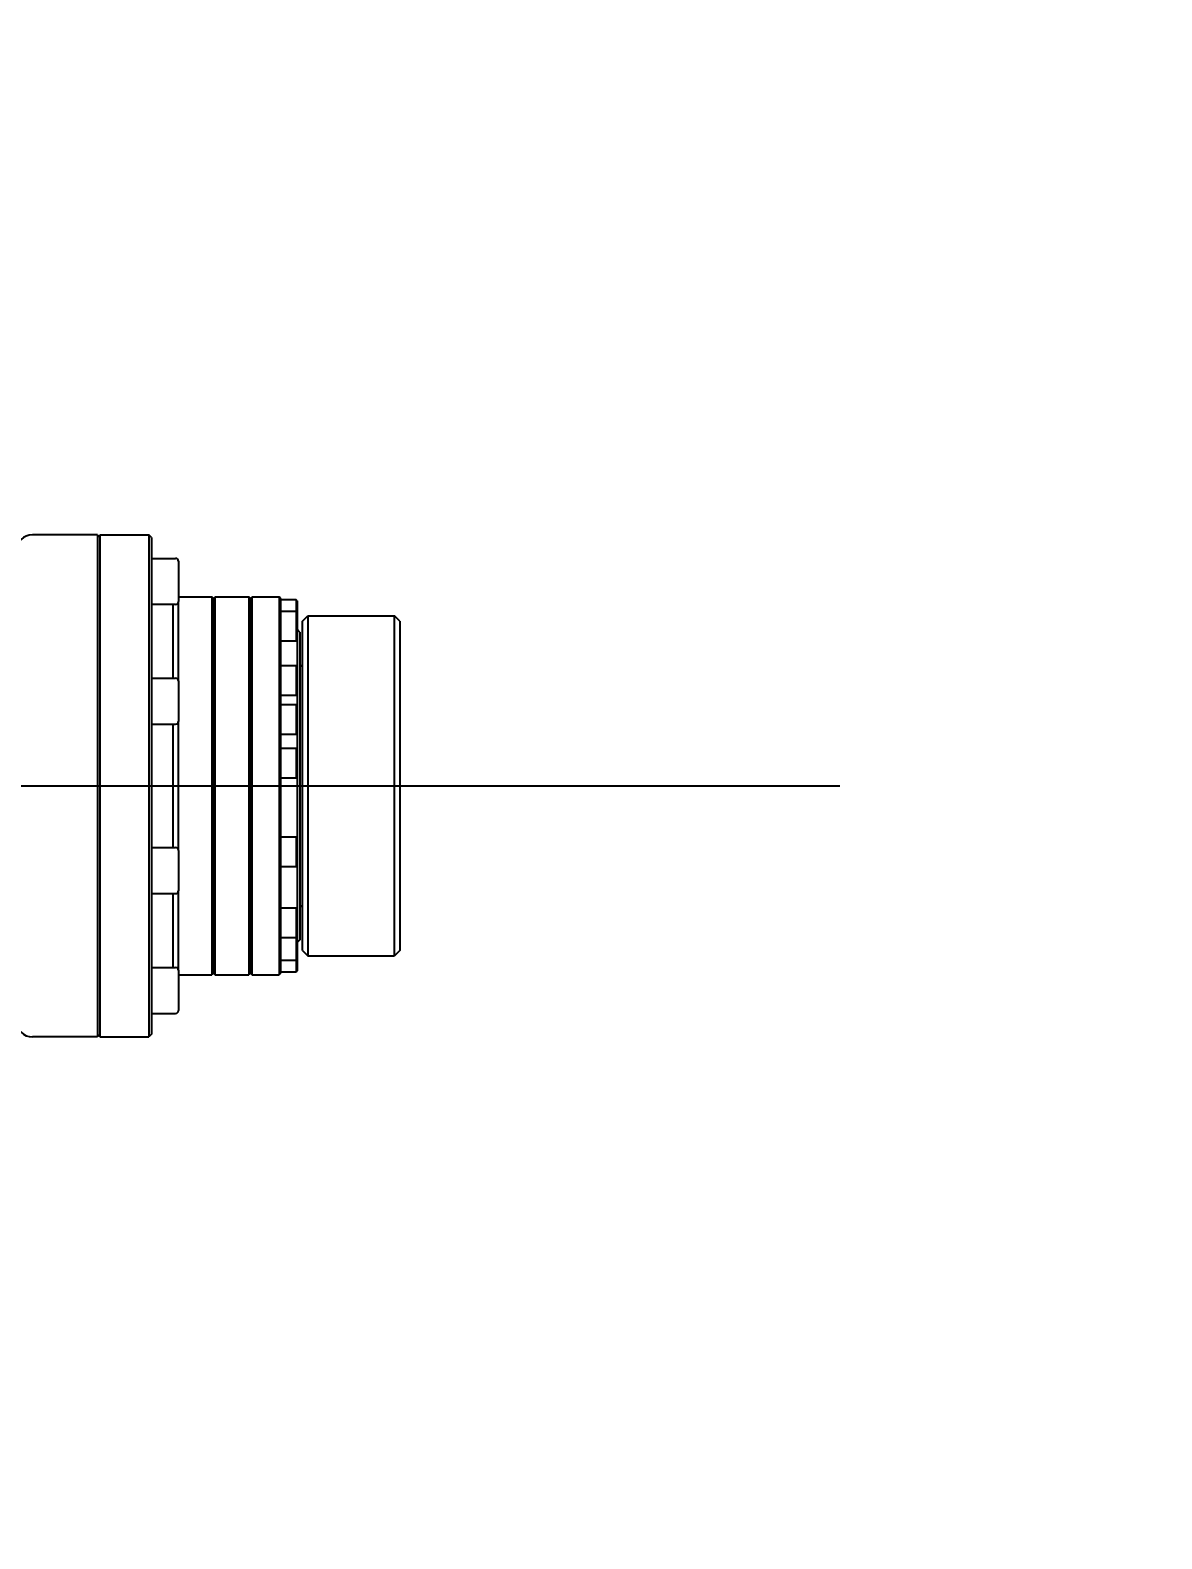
# Model space of a CAD drawing. Header units: millimetres. Extents: x 5828 to 7155, y 123 to 421.
# Drawn here: x 6940.26 to 6947.24, y 198.67 to 207.99 of the extents above; entities that cross this region are included whole.
import ezdxf

# ---------------------------------------------------------------- set-up
doc = ezdxf.new("R2010")
doc.units = ezdxf.units.MM
doc.linetypes.add('CENTER', pattern=[0.6, 0.375, -0.075, 0.075, -0.075])
for name, color, linetype in [('中心线', 7, 'Continuous'), ('外形图', 7, 'Continuous'), ('尺寸标注', 7, 'Continuous'), ('运动范围', 7, 'Continuous')]:
    doc.layers.add(name, color=color, linetype=linetype)
doc.styles.add('微软雅黑', font='msyh.ttc', dxfattribs={"height": 2})
doc.dimstyles.new('尺寸标注_1_30比例', dxfattribs={"dimtxt": 2.1, "dimasz": 1.7, "dimexe": 0.5, "dimexo": 0.4, "dimgap": 0.5, "dimtad": 1, "dimdec": 1, "dimlfac": 30, "dimdsep": 46, "dimtxsty": '微软雅黑', "dimcen": 0.09, "dimadec": 0, "dimazin": 0, "dimtp": 0.01, "dimtm": 0.01, "dimtfac": 1, "dimtdec": 1, "dimtofl": 0, "dimtmove": 0, "dimatfit": 3, "dimfxl": 1, "dimtolj": 1, "dimarcsym": 0})

# ---------------------------------------------------------------- blocks, each defined once
blk = doc.blocks.new('*D1105')
at = {"layer": 'Defpoints', "color": 0}
for p in [(6882.1381, 236.8121), (6827.4126, 215.5304), (6896.5789, 203.3345), (6896.5789, 203.3345), (6955.9123, 203.3345)]:
    blk.add_point(p, dxfattribs=at)
at = {"layer": '尺寸标注', "color": 0, "lineweight": -2}
blk.add_arc((6896.5789, 203.3345), 36.4595, 2.67178, 167.32822, dxfattribs=at)
at = {"layer": '尺寸标注', "color": 0}
for points in [[(6860.7297, 211.3881), (6861.2853, 211.2767), (6860.6734, 209.6656)], [(6932.7155, 205.0274), (6933.282, 205.0406), (6933.0384, 203.3345)]]:
    blk.add_solid(points, dxfattribs=at)
at = {"layer": '尺寸标注', "color": 0, "insert": (6904.297, 240.5936), "char_height": 2, "attachment_point": 5, "rotation": 348.29694, "style": '微软雅黑'}
blk.add_mtext('\\A1;{\\H1.05x;+\\A1;170%%d}', dxfattribs=at)
blk = doc.blocks.new('*D1106')
at = {"layer": 'Defpoints', "color": 0}
for p in [(6896.5871, 203.327), (6896.5871, 203.327), (6966.8204, 203.327), (6827.4207, 191.1311), (6882.1416, 169.8387)]:
    blk.add_point(p, dxfattribs=at)
at = {"layer": '尺寸标注', "color": 0, "lineweight": -2}
blk.add_arc((6896.5871, 203.327), 36.471, 192.67093, 357.32907, dxfattribs=at)
at = {"layer": '尺寸标注', "color": 0}
for points in [[(6933.3017, 201.6208), (6932.7352, 201.634), (6933.0581, 203.327)], [(6861.282, 195.3827), (6860.7264, 195.2713), (6860.6701, 196.9939)]]:
    blk.add_solid(points, dxfattribs=at)
at = {"layer": '尺寸标注', "color": 0, "insert": (6905.4605, 169.5942), "char_height": 2, "attachment_point": 5, "rotation": 14.73786, "style": '微软雅黑'}
blk.add_mtext('\\A1;{\\H1.05x;-\\A1;170%%d}', dxfattribs=at)

msp = doc.modelspace()

# ---------------------------------------------------------------- linework, layer by layer
at = {"layer": '中心线', "linetype": 'CENTER', "ltscale": 50}
msp.add_line((6896.507, 203.322), (6966.7404, 203.322), dxfattribs=at)
at = {"layer": '外形图', "linetype": 'Continuous'}
for p, q in [((6940.6737, 204.872), (6940.2737, 204.872)), ((6940.6737, 204.8553), (6940.6904, 204.872)), ((6940.6737, 204.872), (6940.6737, 201.772)), ((6940.6904, 204.872), (6940.9904, 204.872)), ((6940.6904, 201.772), (6940.6904, 204.872)), ((6941.007, 204.8553), (6940.9904, 204.872)), ((6940.9904, 204.872), (6940.9904, 201.772)), ((6941.007, 204.8553), (6941.007, 201.7887)), ((6941.007, 204.7263), (6941.157, 204.7263)), ((6941.1737, 204.7096), (6941.1737, 204.4596)), ((6941.1737, 204.4887), (6941.3804, 204.4887)), ((6941.1737, 203.97), (6941.1737, 204.4596)), ((6941.3904, 204.4787), (6941.3804, 204.4887)), ((6941.3804, 204.4887), (6941.3804, 202.1553)), ((6941.3904, 204.4787), (6941.4004, 204.4887)), ((6941.3904, 202.1653), (6941.3904, 204.4787)), ((6941.4004, 204.4887), (6941.6095, 204.4887)), ((6941.4004, 202.1553), (6941.4004, 204.4887)), ((6941.6195, 204.4787), (6941.6095, 204.4887)), ((6941.6095, 204.4887), (6941.6095, 202.1553)), ((6941.6195, 204.4787), (6941.6295, 204.4887)), ((6941.6195, 202.1653), (6941.6195, 204.4787)), ((6941.6295, 204.4887), (6941.7954, 204.4887)), ((6941.6295, 202.1553), (6941.6295, 204.4887)), ((6941.807, 204.477), (6941.7954, 204.4887)), ((6941.7954, 204.4887), (6941.7954, 202.1553)), ((6941.807, 202.167), (6941.807, 204.477)), ((6941.9004, 204.4712), (6941.807, 204.4712)), ((6941.907, 204.4645), (6941.9004, 204.4712)), ((6941.9004, 204.4712), (6941.9004, 204.2158)), ((6941.907, 204.4645), (6941.907, 202.1795)), ((6941.007, 204.443), (6941.157, 204.443)), ((6941.1404, 204.443), (6941.1404, 203.9867)), ((6941.9004, 204.3991), (6941.807, 204.3991)), ((6941.907, 204.3925), (6941.9004, 204.3991)), ((6941.9404, 204.3387), (6941.9737, 204.372)), ((6941.9737, 204.372), (6942.507, 204.372)), ((6941.9737, 204.372), (6941.9737, 202.272)), ((6942.5404, 204.3386), (6942.507, 204.372)), ((6942.507, 202.272), (6942.507, 204.372)), ((6941.9237, 204.272), (6941.907, 204.2887)), ((6941.9237, 204.272), (6941.9237, 202.372)), ((6941.9404, 202.3053), (6941.9404, 204.3386)), ((6942.5404, 204.3386), (6942.5404, 202.3053)), ((6941.9004, 204.2158), (6941.807, 204.2158)), ((6941.907, 204.2225), (6941.9004, 204.2158)), ((6941.9004, 204.063), (6941.807, 204.063)), ((6941.907, 204.0563), (6941.9004, 204.063)), ((6941.9004, 204.063), (6941.9004, 203.8797)), ((6941.9404, 204.0553), (6941.9237, 204.072)), ((6941.007, 203.9867), (6941.157, 203.9867)), ((6941.1737, 203.97), (6941.1737, 203.72)), ((6941.9004, 203.8797), (6941.807, 203.8797)), ((6941.9004, 203.8218), (6941.807, 203.8218)), ((6941.907, 203.8863), (6941.9004, 203.8797)), ((6941.907, 203.8152), (6941.9004, 203.8218)), ((6941.9004, 203.8218), (6941.9004, 203.6385)), ((6941.1737, 202.924), (6941.1737, 203.72)), ((6941.007, 203.7033), (6941.157, 203.7033)), ((6941.1404, 203.7033), (6941.1404, 202.9407)), ((6941.9004, 203.6385), (6941.807, 203.6385)), ((6941.907, 203.6452), (6941.9004, 203.6385)), ((6941.9004, 203.5529), (6941.807, 203.5529)), ((6941.907, 203.5462), (6941.9004, 203.5529)), ((6941.9004, 203.5529), (6941.9004, 203.3695)), ((6941.9004, 203.3695), (6941.807, 203.3695)), ((6941.907, 203.3762), (6941.9004, 203.3695)), ((6941.9004, 203.0055), (6941.807, 203.0055)), ((6941.907, 202.9988), (6941.9004, 203.0055)), ((6941.9004, 203.0055), (6941.9004, 202.8221)), ((6941.007, 202.9407), (6941.157, 202.9407)), ((6941.1737, 202.924), (6941.1737, 202.674)), ((6941.9004, 202.8221), (6941.807, 202.8221)), ((6941.907, 202.8288), (6941.9004, 202.8221)), ((6941.007, 202.6573), (6941.157, 202.6573)), ((6941.1404, 202.6573), (6941.1404, 202.201)), ((6941.1737, 202.1843), (6941.1737, 202.674)), ((6941.9004, 202.5674), (6941.807, 202.5674)), ((6941.907, 202.5607), (6941.9004, 202.5674)), ((6941.9004, 202.5674), (6941.9004, 202.1728)), ((6941.9404, 202.5887), (6941.9237, 202.572)), ((6941.9004, 202.3841), (6941.807, 202.3841)), ((6941.907, 202.3907), (6941.9004, 202.3841)), ((6941.9237, 202.372), (6941.907, 202.3553)), ((6941.9004, 202.2448), (6941.807, 202.2448)), ((6941.907, 202.2515), (6941.9004, 202.2448)), ((6941.9404, 202.3053), (6941.9737, 202.272)), ((6941.9737, 202.272), (6942.507, 202.272)), ((6942.5404, 202.3053), (6942.507, 202.272)), ((6941.007, 202.201), (6941.157, 202.201)), ((6941.1737, 202.1843), (6941.1737, 201.9343)), ((6941.1737, 202.1553), (6941.3804, 202.1553)), ((6941.3904, 202.1653), (6941.3804, 202.1553)), ((6941.3904, 202.1653), (6941.4004, 202.1553)), ((6941.4004, 202.1553), (6941.6095, 202.1553)), ((6941.6195, 202.1653), (6941.6095, 202.1553)), ((6941.6195, 202.1653), (6941.6295, 202.1553)), ((6941.6295, 202.1553), (6941.7954, 202.1553)), ((6941.807, 202.167), (6941.7954, 202.1553)), ((6941.9004, 202.1728), (6941.807, 202.1728)), ((6941.907, 202.1794), (6941.9004, 202.1728)), ((6941.007, 201.9177), (6941.157, 201.9177)), ((6940.6737, 201.772), (6940.2737, 201.772)), ((6940.6737, 201.7887), (6940.6904, 201.772)), ((6940.6904, 201.772), (6940.9904, 201.772)), ((6941.007, 201.7887), (6940.9904, 201.772))]:
    msp.add_line(p, q, dxfattribs=at)
for centre, radius, start, end in [((6940.2737, 204.772), 0.1, 90, 180), ((6941.157, 204.7096), 0.0167, 0, 90), ((6941.157, 204.4596), 0.0167, 270, 0), ((6941.157, 203.97), 0.0167, 0, 90), ((6941.157, 203.72), 0.0167, 270, 0), ((6941.157, 202.924), 0.0167, 0, 90), ((6941.157, 202.674), 0.0167, 270, 0), ((6941.157, 202.1843), 0.0167, 0, 90), ((6940.2737, 201.872), 0.1, 180, 270), ((6941.157, 201.9343), 0.0167, 270, 0)]:
    msp.add_arc(centre, radius, start, end, dxfattribs=at)
at = {"layer": '运动范围'}
msp.add_arc((6896.507, 203.322), 70.2333, 190, 30.822489, dxfattribs=at)

# ---------------------------------------------------------------- dimensions: what is measured, and where the dimension line sits
at = {"layer": '尺寸标注'}
for base, line1, line2, text, picture, middle in [((6882.1381, 236.8121), ((6896.5789, 203.3345), (6955.9123, 203.3345)), ((6896.5789, 203.3345), (6827.4126, 215.5304)), '\\A1;{\\H1.05x;+<>}', '*D1105', (6903.9744, 239.036)), ((6882.1416, 169.8387), ((6896.5871, 203.327), (6966.8204, 203.327)), ((6896.5871, 203.327), (6827.4207, 191.1311)), '\\A1;{\\H1.05x;-<>}', '*D1106', (6905.8652, 168.0558))]:
    dim = msp.add_angular_dim_2l(base=base, line1=line1, line2=line2, text=text, dimstyle='尺寸标注_1_30比例', override={"dimtxsty": '微软雅黑'}, dxfattribs=at)
    dim.commit()
    dim.dimension.update_dxf_attribs({"geometry": picture, "text_midpoint": middle, "dimtype": 162})

doc.saveas('drawing.dxf')
